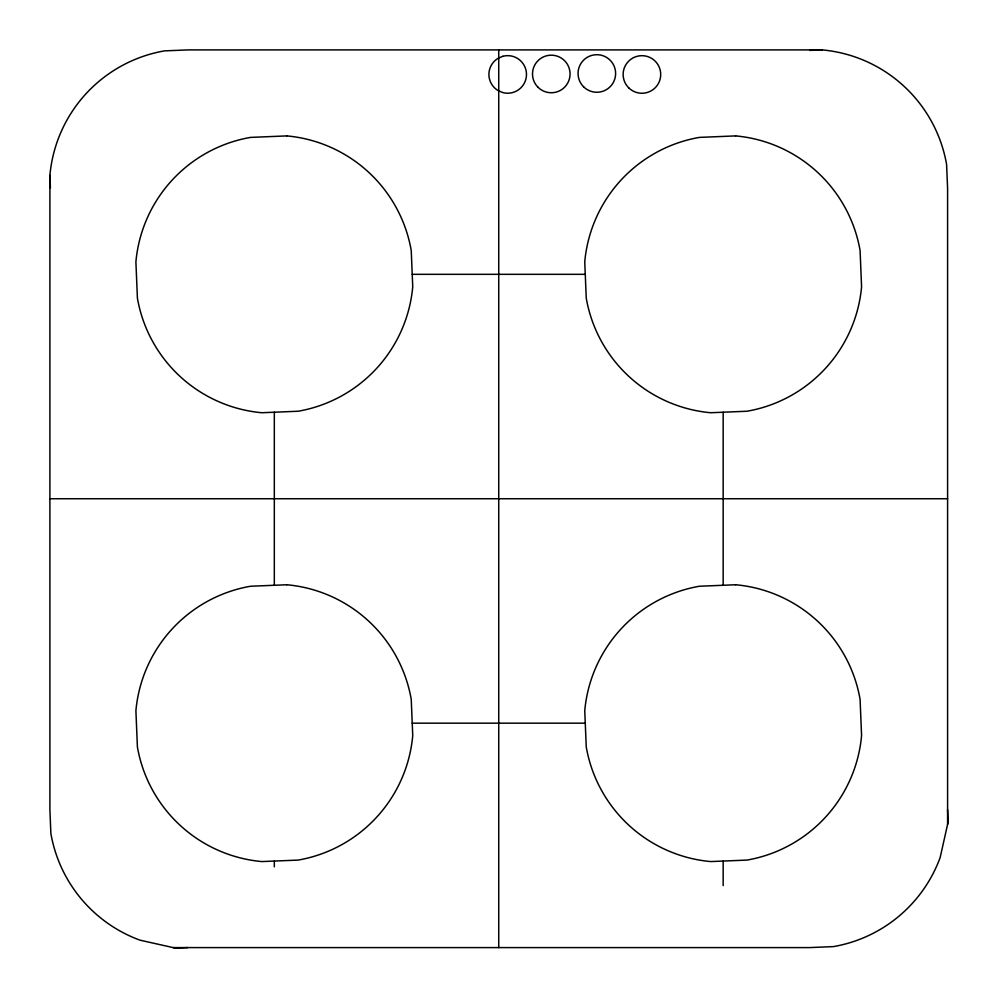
<?xml version="1.0" encoding="UTF-8"?>
<svg xmlns="http://www.w3.org/2000/svg" width="998" height="998" viewBox="0 0 998 998"><rect width="100%" height="100%" fill="white"/><g stroke="black" fill="none" stroke-linecap="round" stroke-linejoin="round"><path stroke-width="1.5" d="M809.69 50.411L822.14 49.9A138.972 138.972 0 0 1 946.603 164.52L947.589 188.31L947.589 824.435M187.799 947.589L175.336 948.1L139.945 940.153A138.972 138.972 0 0 1 50.873 833.48L49.9 809.69L49.9 175.336A138.972 138.972 0 0 1 164.52 50.873L188.31 49.9L822.14 49.9M412.224 274.325L585.265 274.325M49.9 498.738L947.589 498.738M412.224 723.163L585.265 723.163M173.053 947.589L809.69 947.589L833.48 946.603A138.972 138.972 0 0 0 940.153 857.544L948.1 822.14L947.589 809.69M49.9 175.336L50.411 187.799M723.163 412.224L723.163 585.265M723.163 861.062L723.163 885.613M498.738 49.9L498.738 947.589M274.325 412.224L274.325 585.265M274.325 861.062L274.325 866.838M502.842 56.3L498.314 58.171A18.775 18.775 0 0 0 498.314 90.706L502.842 92.577A18.775 18.775 0 0 0 526.482 74.438A18.775 18.775 0 0 0 502.842 56.3M286.775 135.903L250.535 137.4A138.972 138.972 0 0 0 135.903 261.863L137.4 298.115A138.972 138.972 0 0 0 261.863 412.735L298.115 411.238A138.972 138.972 0 0 0 412.735 286.775L411.238 250.535A138.972 138.972 0 0 0 286.775 135.903M735.626 135.903L699.373 137.4A138.972 138.972 0 0 0 584.753 261.863L586.25 298.115A138.972 138.972 0 0 0 710.713 412.735L746.953 411.238A138.972 138.972 0 0 0 861.573 286.775L860.089 250.535A138.972 138.972 0 0 0 735.626 135.903M286.775 584.753L250.535 586.25A138.972 138.972 0 0 0 135.903 710.713L137.4 746.953A138.972 138.972 0 0 0 261.863 861.573L298.115 860.089A138.972 138.972 0 0 0 412.735 735.626L411.238 699.373A138.972 138.972 0 0 0 286.775 584.753M735.626 584.753L699.373 586.25A138.972 138.972 0 0 0 584.753 710.713L586.25 746.953A138.972 138.972 0 0 0 710.713 861.573L746.953 860.089A138.972 138.972 0 0 0 861.573 735.626L860.089 699.373A138.972 138.972 0 0 0 735.626 584.753M628.64 87.749A18.775 18.775 0 0 0 660.065 79.329A18.775 18.775 0 0 0 637.061 56.325A18.775 18.775 0 0 0 628.64 87.749M583.556 86.751A18.775 18.775 0 0 0 614.98 78.331A18.775 18.775 0 0 0 591.976 55.339A18.775 18.775 0 0 0 583.556 86.751M538.009 87.25A18.775 18.775 0 0 0 569.421 78.83A18.775 18.775 0 0 0 546.417 55.826A18.775 18.775 0 0 0 538.009 87.25"/></g></svg>
